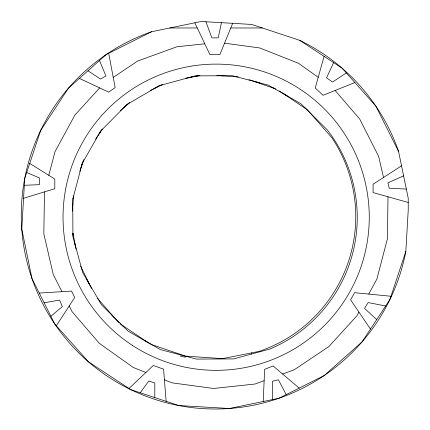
<?xml version="1.0" encoding="UTF-8"?>
<svg xmlns="http://www.w3.org/2000/svg" width="430" height="430" viewBox="0 0 430 430"><rect width="100%" height="100%" fill="white"/><g stroke="black" fill="none" stroke-linecap="round" stroke-linejoin="round"><path stroke-width="0.64" d="M72.433 211.211L72.788 203.981M263.214 401.512L264.644 369.338L273.093 365.941L299.194 388.102M405.829 251.464L408.226 210.291L408.226 198.251L398.529 151.301L375.798 106.043L342.129 68.209L299.812 40.377L251.738 24.445L201.175 21.5L151.575 31.739L106.312 54.47L68.478 88.145L40.651 130.457L24.72 178.536L21.774 229.099L32.014 278.699L54.744 323.957L88.419 361.791L130.731 389.623L178.81 405.554L229.373 408.5L278.973 398.261L324.231 375.53L362.065 341.855L389.897 299.543L405.829 251.464A194.011 194.011 0 0 1 88.419 361.791A194.011 194.011 0 0 1 151.575 31.739M72.783 205.932L73.466 195.757M221.439 22.683L218.193 37.872L211.861 37.872L205.905 21.774M72.944 198.832L73.234 197.639M44.483 191.871L43.828 233.855L53.245 274.507L61.952 291.68M48.805 175.332L54.97 151.763L74.879 115.09L99.647 87.908M79.84 171.366L82.27 163.378L83.888 159.514M324.091 56.341L315.244 87.994L323.054 95.293L354.911 82.565M81.103 167.657L83.065 161.911M232.662 23.333L219.907 54.535L209.878 54.535L194.828 22.811M333.615 62.608L326.563 77.814L332.454 82.055L346.365 72.966M358.937 312.121L356.981 315.722L328.875 346.564L294.206 369.784L282.591 374.003M368.736 294.072L376.89 279.054L387.446 238.682L387.989 196.779M95.637 139.035L102.361 129M56.335 325.741L74.718 297.463L71.514 291.094L39.237 293.077M98.991 134.02L101.652 130.053M140.25 392.778L148.775 381.028L154.805 382.969L154.805 397.599M120.4 110.601L129.656 102.507M129.011 388.489L153.247 365.521L163.588 369.133L166.141 401.357M124.334 107.156L128.178 103.791M50.88 316.26L62.328 306.638L59.593 300.059L44.129 302.817M113.23 77.389L137.654 61.033L176.87 46.784L204.782 43.795M401.529 165.813L373.073 184.26L373.073 192.575L408.226 202.482M154.719 88.3L159.202 85.796M150.575 90.343L162.755 84.361M403.598 175.849L387.919 182.814L389.236 188.206L406.334 189.076M264.138 380.706L254.985 384.028L213.495 388.478L172.15 382.867L164.437 379.819M159.815 85.597L161.035 85.199M23.569 198.268L54.803 188.716L54.803 179.079L29.729 163.411M185.851 78.281L194.58 76.379M187.776 77.9L199.912 75.503M195.198 76.244L198.01 75.879M24.322 185.298L39.469 184.669L39.469 177.939L26.708 172.527M221.402 75.766L223.342 75.766M169.839 27.971L197.279 27.971M230.765 27.971L262.375 27.971M216.811 75.46L238.295 76.916M390.988 296.254L354.599 292.685L350.584 299.812L370.461 329.095M224.551 43.177L259.709 47.95L298.511 63.291L318.227 77.314M385.651 305.999L368.166 302.569L364.543 308.401L376.718 319.581M234.71 76.336L236.435 76.776M248.895 79.679L259.596 82.872M253.893 81.367L275.877 88.989M145.899 372.488L133.348 367.521L99.341 343.339L72.116 311.723L69.192 305.961M79.41 78.416L108.688 92.154L115.149 87.575L108.688 53.282M272.314 87.397L273.416 88.021M279.135 90.934L287.278 95.944M144.518 340.528L151.629 344.591L185.502 356.142L222.563 358.625L259.005 351.428A142.292 142.292 0 0 0 331.879 137.74L307.385 109.817L283.886 94.003M87.983 70.789L100.545 79.072L105.925 75.986L99.523 60.517M120.051 323.763L147.361 342.156M305.133 107.941L306.09 108.881M122.045 325.188L123.431 326.553M111.8 315.023L119.137 322.941M114.122 317.34L97.4 298.189M335.104 90.483L359.743 119.094L378.615 156.31L383.522 177.488M86.15 278.436L91.558 288.369M286.192 394.632L278.398 379.787L272.502 381.249L272.502 399.594M80.593 266.106L89.488 284.23M81.415 267.793L81.759 269.008M74.621 242.848L76.094 249.174M251.475 352.917L251.727 353.998M75.444 245.928L72.912 233.092L72.955 235.495M299.812 40.377A194.011 194.011 0 0 1 398.529 151.301M185.303 357.217A142.819 142.819 0 0 1 180.073 356.024M82.232 163.368L72.751 199.423L72.928 236.71L82.748 272.674L101.539 304.875L128.027 331.116L160.401 349.601L196.462 359.082L233.743 358.91L269.712 349.09A142.819 142.819 0 0 0 327.332 129.924L300.844 103.684L268.471 85.194L232.41 75.718L195.129 75.89L159.159 85.71L126.957 104.506L100.722 130.989L82.232 163.368M132.515 345.478A153.118 153.118 0 0 0 369.037 225.524A153.118 153.118 0 0 0 146.893 80.668A153.118 153.118 0 0 0 132.515 345.478"/></g></svg>
